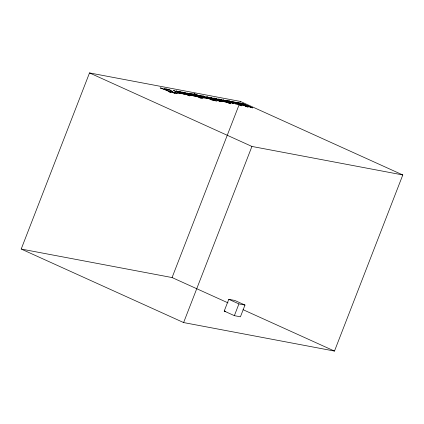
<?xml version="1.0" encoding="UTF-8"?>
<svg xmlns="http://www.w3.org/2000/svg" width="424" height="424" viewBox="0 0 424 424"><rect width="100%" height="100%" fill="white"/><g stroke="black" fill="none" stroke-linecap="round" stroke-linejoin="round"><path stroke-width="0.64" d="M21.2 249.047L89.512 72.928L240.387 101.437L402.8 174.953L334.488 351.072L183.613 322.563L21.2 249.047L172.075 277.556L228.017 302.874M172.075 277.556L240.387 101.437M183.613 322.563L251.925 146.444L402.8 174.953M224.217 311.068L228.774 299.317L234.832 300.462L244.982 305.052L240.424 316.808L234.366 315.663L224.217 311.068L225.425 311.296M234.366 315.663L238.924 303.907L244.982 305.052M89.512 72.928L251.925 146.444M228.774 299.317L238.924 303.907M243.053 309.684L334.488 351.072M195.39 96.317L192.623 95.707L190.652 94.902L194.139 95.882L190.09 93.969L188.256 93.466L189.162 94.049L188.479 93.916L187.477 93.413A3 0.302 21.2 0 1 186.995 93.026L190.641 94.022L195.39 96.317M176.156 90.943L180.343 93.095L184.509 94.398A3.609 0.366 21.2 0 0 184.535 94.144L179.882 91.971L176.156 90.943M213.94 98.082L218.127 100.234L222.293 101.537A3.609 0.366 21.2 0 0 222.324 101.283L217.666 99.11L213.94 98.082M207.707 98.628L203.658 97.536L201.283 96.508L204.352 97.085L200.483 95.776L201.108 96.232C194.78 93.54 207.225 97.493 207.707 98.628M233.931 103.583L229.882 102.491L227.513 101.463L230.577 102.041L226.708 100.732L227.333 101.182C221.005 98.495 233.449 102.449 233.931 103.583M171.98 91.133C172.102 92.591 178.695 93.868 174.752 92.262C181.085 94.764 174.662 93.185 172.833 92.183C170.257 90.831 169.218 89.183 165.72 88.966L169.563 89.692L171.98 91.133M178.61 92.877C176.813 92.66 180.91 94.091 179.288 93.057L181.165 93.731L173.458 90.429L178.61 92.877M227.953 102.2C226.156 101.983 230.253 103.414 228.631 102.38L230.508 103.053L222.801 99.751L227.953 102.2M206.488 98.198L202.942 97.07L205.269 97.509L206.488 98.198M232.712 103.154L229.167 102.025L231.493 102.46L232.712 103.154M190.217 95.151L187.318 94.255L188.489 94.266L185.956 92.962L181.504 91.939L188.691 95.002L191.441 95.58L189.486 94.738L190.217 95.151M241.341 104.808L238.436 103.912L239.613 103.922L237.074 102.624L232.622 101.596L239.814 104.659L242.56 105.242L240.604 104.394L241.341 104.808M201.983 97.356L199.513 96.661L196.047 94.95L201.983 97.356M194.796 94.435C196.392 95.681 201.612 98.061 202.709 97.547L204.32 98.098L193.858 93.545L197.436 95.162L194.796 94.435M209.567 98.644L211.889 99.815L215.042 100.52L211.762 99.036L209.567 98.644M186.369 93.746C180.03 91.404 190.132 94.091 186.369 93.746M237.493 103.403C231.149 101.06 241.251 103.753 237.493 103.403M177.46 91.398L180.301 92.909L183.491 93.895L177.46 91.398M215.244 98.538L218.084 100.048L221.275 101.034L215.244 98.538M219.685 99.391L222.611 100.923L225.504 101.84L219.685 99.391M226.602 102.29C225.234 102.603 212.986 96.995 221.164 99.677L220.268 99.269L230.555 103.758L226.384 102.046L226.602 102.29M179.495 91.547L189.666 95.85L179.495 91.547M210.611 97.425L220.782 101.728L210.611 97.425M161.125 88.097L160.161 87.916L167.104 90.524L169.86 92.278L170.787 92.453L168.567 91.065L174.677 93.19L168.068 90.704L165.201 88.865L164.263 88.69L166.621 90.174L161.125 88.097M191.07 93.757L190.36 93.619L198.045 96.91L191.07 93.757M192.83 94.086L192.125 93.953L202.434 98.437L192.83 94.086M203.52 96.105L202.571 95.925L211.401 99.815L216.94 101.177L207.331 96.826L206.557 96.677L210.675 98.543L207.659 97.875L203.52 96.105M229.416 100.997L228.515 100.827L234.589 103.133L235.612 104.018L236.507 104.187L235.336 103.18L241.59 105.83L231.986 101.484L231.308 101.357L234.249 102.841L229.416 100.997M238.246 102.666L237.509 102.528L247.113 106.875L248.215 107.081L241.728 103.716L252.609 107.913L243.005 103.567L242.263 103.424L250.383 107.097L239.867 102.974L246.333 106.334L238.246 102.666M199.344 97.499L198.628 97.361L200.679 98.103L199.344 97.499"/></g></svg>
